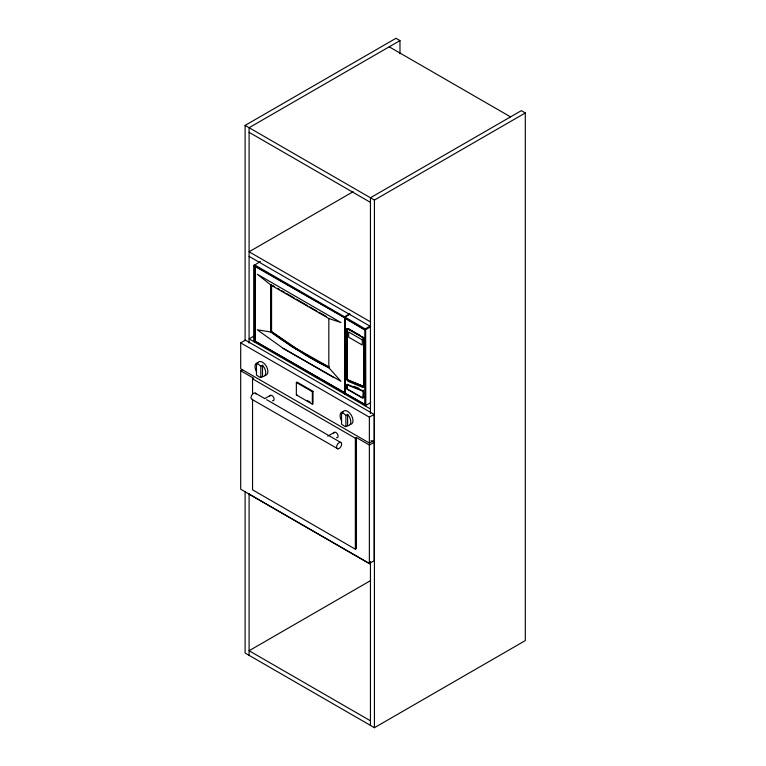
<?xml version="1.0" encoding="UTF-8"?>
<svg xmlns="http://www.w3.org/2000/svg" width="766" height="766" viewBox="0 0 766 766"><rect width="100%" height="100%" fill="white"/><g stroke="black" fill="none" stroke-linecap="round" stroke-linejoin="round"><path stroke-width="1.15" d="M363.323 386.639L363.831 385.882L363.668 338.706L362.596 337.442L347.515 328.911L346.902 329.677L347.094 379.237L348.329 380.53L363.544 386.514L348.549 380.396M260.411 261.436L253.728 265.706L253.728 340.267L254.973 342.278M362.816 397.803L363.295 392.374L362.73 391.12L347.065 384.829L347.295 388.975L362.318 397.65L364.262 396.635M344.939 394.222L344.939 393.188L364.76 404.477L364.817 329.974L344.939 318.11L344.939 317.067L349.995 314.156M245.11 340.765L245.11 125.404L395.984 38.3L399.976 40.598L399.976 53.764M399.976 40.598L249.094 127.711L249.094 343.072M353.241 191.653L249.094 251.775L370.447 321.835M255.04 266.003L254.8 341.062L344.748 392.795L344.748 317.718L255.346 266.099M245.11 125.404L374.43 200.07L525.304 112.966L525.304 640.596L374.43 727.7L245.11 653.034L245.11 491.513M240.696 342.871L245.436 340.133L374.105 414.416L374.105 440.316L369.365 443.054L240.696 368.762L240.696 342.871L369.365 417.154L374.105 414.416M254.245 335.91L249.094 338.888L370.447 408.948M254.8 341.062L344.748 392.795M271.566 285.201L271.566 331.554L270.896 332.023L257.309 329.801L283.123 348.329L340.937 381.305L328.825 367.709A427.169 246.623 60 0 1 304.322 354.237L289.06 344.71M371.07 440.555L374.105 442.308L374.105 560.76L369.365 563.498L240.696 489.206L240.696 370.754L242.592 369.662M260.794 377.542L260.794 366.253L262.518 365.258L263.054 365.822A7.622 4.395 60 0 1 263.054 376.604L260.028 377.466L256.476 375.053L256.476 363.764L258.199 362.768L257.663 362.711A7.622 4.395 60 0 0 256.553 371.855M253.9 265.151L254.973 265.122L344.509 316.818L349.564 313.897M255.097 266.233L253.728 265.706L344.748 317.718M344.939 318.11L364.76 329.696M252.55 394.356L252.55 378.844L253.623 378.222L240.696 370.754M347.065 329.121L347.094 379.237M347.515 328.911L348.626 328.815L359.982 335.374M344.939 317.067L365.19 328.93L370.246 326.019M364.568 405.549L365.813 404.975L365.641 329.667L370.696 326.747M363.218 337.969L364.156 338.428L363.668 338.706M264.691 398.674L270.417 395.371M296.356 382.473L296.997 382.1L313.007 391.34L313.007 403.797L312.356 404.17L296.356 394.93L296.356 382.473L312.356 391.713L313.007 391.34M304.246 354.208L320.6 363.438L328.825 367.709L329.313 367.402A427.169 246.623 60 0 1 304.811 353.959L289.615 344.461L271.384 331.745L271.384 284.78L270.896 285.057L270.896 332.023L273.931 334.263M296.356 394.93L296.997 394.557M347.63 380.032L348.118 379.745M344.939 393.188L364.683 404.304M362.73 391.12L363.706 390.564L363.141 390.153M345.878 426.672L345.878 415.373L347.601 414.377L348.137 414.952A7.622 4.395 60 0 1 348.137 425.724L345.112 426.595L341.559 424.182L341.559 412.884L343.283 411.888L342.747 411.84A7.622 4.395 60 0 0 341.636 420.984M365.19 405.741L370.696 402.61M327.752 436.189L334.436 432.33M252.55 378.844L355.357 438.2L356.439 437.577L369.365 445.046L374.105 442.308M252.55 399.134L252.55 489.828L355.357 549.193L356.439 548.571L356.439 437.577M370.658 580.551L249.094 650.736L370.447 720.796M362.816 337.308L347.821 328.566L346.289 328.633L346.06 378.308L346.337 379.438L347.324 379.113M256.476 363.764L258.63 364.434L260.794 366.253M341.559 412.884L343.714 413.554L345.878 415.373M347.745 328.777L348.358 328.968M337.844 448.809L337.337 448.656A3.533 2.039 -60 0 1 337.337 444.577A3.533 2.039 -60 0 1 340.87 442.537A3.533 2.039 -60 0 1 340.87 446.616L340.363 447.363A3.533 2.039 -60 0 1 337.854 448.819L251.765 399.258A3.533 2.039 -60 0 1 252.282 394.423A3.533 2.039 -60 0 1 255.949 394.059M328.825 318.503L340.937 322.553L257.309 274.266L270.896 285.057L328.825 318.503L328.825 367.68M348.808 380.252L361.198 385.413M353.892 386.294L359.034 388.439M329.141 367.096L297.084 348.98L271.566 331.554M328.652 367.374L312.988 359.015L289.596 344.757M283.123 348.329L334.014 377.715M525.304 112.966L521.32 110.658L370.447 197.772L370.447 413.554M389.195 46.822L510.549 116.882M249.094 132.317L370.447 202.377M249.094 256.38L370.447 326.44M272.418 285.373L274.487 286.57M277.589 288.361L279.657 289.558M281.725 290.745L284.828 292.545M286.896 293.732L294.134 297.917M296.203 299.113L307.587 305.682M309.655 306.879L316.894 311.053M318.962 312.25L326.211 316.435M347.247 389.262L362.356 397.985L363.429 397.956L363.591 392.498L362.165 390.392L347.17 384.283L346.653 385.039L346.95 389.013M307.003 400.331L310 402.064M255.298 393.14L264.576 398.492M266.645 399.68L340.87 442.537M249.094 494.185L370.447 564.245M296.126 349.239L281.448 339.577M288.638 344.116L271.901 332.444M273.855 334.225L281.524 339.616M363.084 337.164L363.697 337.691M362.433 337.002L364.185 339.855L364.003 387.146L362.701 387.395L348.09 381.296L346.337 379.438M365.19 328.93L365.641 329.667M363.275 337.729L363.955 338.831M255.04 340.918L254.963 266.271M374.43 200.07L374.43 727.7M370.447 561.488L370.447 725.402M369.365 417.154L369.365 443.054M369.365 445.046L369.365 563.498M355.357 438.2L355.357 549.193M347.601 414.377L347.601 425.676M345.188 317.967L345.188 393.044M344.509 316.818L344.509 317.852M344.509 392.929L344.509 393.973M312.356 391.713L312.356 404.17M271.078 285.479L271.078 331.841M262.518 365.258L262.518 376.546M249.094 493.821L249.094 655.342M257.845 362.605A7.622 4.395 60 0 1 266.329 366.215A7.622 4.395 60 0 1 265.208 375.359M342.929 411.735A7.622 4.395 60 0 1 351.412 415.335A7.622 4.395 60 0 1 350.292 424.479M269.862 396.166A3.045 1.762 60 0 1 273.472 397.133A3.045 1.762 60 0 1 272.505 400.733M333.88 433.125A3.045 1.762 60 0 1 337.48 434.092A3.045 1.762 60 0 1 336.513 437.692M362.28 339.855L348.654 331.994L348.654 337.174L362.28 345.045L362.28 339.855"/></g></svg>
